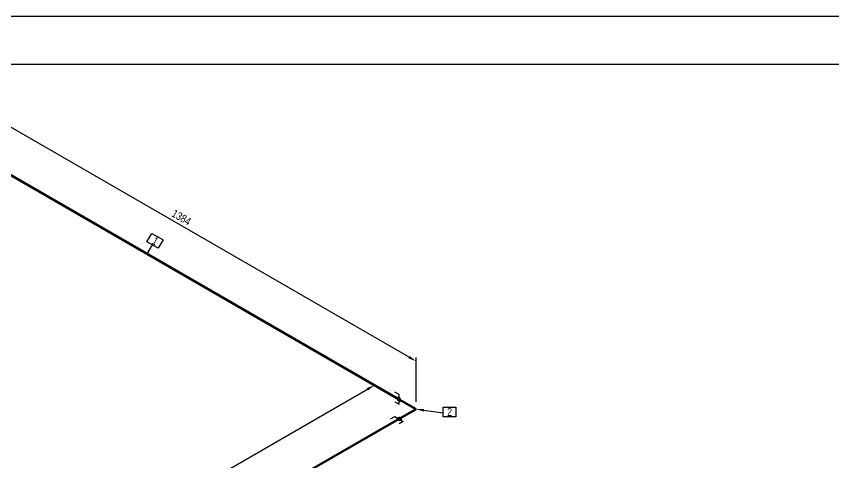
# Model space of a CAD drawing. Header units: millimetres. Extents: x 0 to 594, y 0 to 420.
# Drawn here: x 140.5 to 395.9, y 280.5 to 420 of the extents above; entities that cross this region are included whole.
import ezdxf
from ezdxf import colors
from ezdxf.entities.mleader import LeaderData, LeaderLine
from ezdxf.enums import TextEntityAlignment as Align
from ezdxf.math import Vec2, Vec3

# ---------------------------------------------------------------- set-up
doc = ezdxf.new("R2010")
doc.units = ezdxf.units.MM
doc.header["$LTSCALE"] = 0.25
for name, color, linetype in [('용접', 1, 'Continuous'), ('주석', 7, 'Continuous'), ('치수', 1, 'Continuous')]:
    doc.layers.add(name, color=color, linetype=linetype)
doc.layers.add('파이프 작은 보어', color=30, linetype='Continuous', lineweight=50)
doc.styles.add('AdskIsoAnnotation', font='arial.ttf', dxfattribs={"width": 0.8, "height": 1})
doc.styles.add('AdskIsoMetric', font='arial.ttf', dxfattribs={"width": 0.8, "height": 2.5})
doc.styles.add('AdskIsoMetric-30', font='arial.ttf', dxfattribs={"width": 0.8, "height": 2.5})
doc.styles.get("Standard").update_dxf_attribs({"font": 'arial.ttf'})
doc.dimstyles.new('AdskIsoMetric', dxfattribs={"dimtxt": 2.5, "dimasz": 2.5, "dimexe": 1, "dimexo": 2, "dimgap": 0.8, "dimtad": 1, "dimdec": 0, "dimrnd": 1, "dimzin": 0, "dimdsep": 46, "dimtxsty": 'AdskIsoMetric', "dimcen": 0, "dimclrt": 7, "dimadec": 0, "dimazin": 0, "dimtfac": 1, "dimtdec": 0, "dimtmove": 1, "dimatfit": 3, "dimfxl": 0, "dimfrac": 2, "dimtolj": 1, "dimtzin": 0, "dimarcsym": 0})

# ---------------------------------------------------------------- blocks, each defined once
blk = doc.blocks.new('*D33')
at = {"layer": 'Defpoints', "color": 0}
for p in [(118.77, 396.83), (118.77, 381.83), (265.38, 297.19)]:
    blk.add_point(p, dxfattribs=at)
at = {"layer": '치수', "color": 0, "lineweight": -2}
for p, q in [((118.77, 384.14), (118.77, 397.99)), ((263.21, 313.44), (120.93, 395.58)), ((265.38, 299.49), (265.38, 313.34))]:
    blk.add_line(p, q, dxfattribs=at)
at = {"layer": '치수', "color": 0}
for points in [[(121.14, 395.94), (120.72, 395.22), (118.77, 396.83)], [(263.42, 313.8), (263.01, 313.07), (265.38, 312.19)]]:
    blk.add_solid(points, dxfattribs=at)
at = {"layer": '치수', "color": 7, "insert": (192.07, 357.13), "char_height": 2.5, "attachment_point": 5, "rotation": 330, "style": 'AdskIsoMetric-30'}
blk.add_mtext('\\A1;1384', dxfattribs=at)
blk = doc.blocks.new('*D34')
at = {"layer": 'Defpoints', "color": 0}
for p in [(252.39, 304.69), (265.38, 297.19), (144.94, 227.65)]:
    blk.add_point(p, dxfattribs=at)
at = {"layer": '치수', "color": 0, "lineweight": -2}
for p, q in [((134.12, 236.4), (250.22, 303.44)), ((142.94, 228.81), (130.95, 235.73))]:
    blk.add_line(p, q, dxfattribs=at)
at = {"layer": '치수', "color": 0}
for points in [[(250.01, 303.8), (250.43, 303.07), (252.39, 304.69)], [(133.91, 236.76), (134.33, 236.04), (131.95, 235.15)]]:
    blk.add_solid(points, dxfattribs=at)
at = {"layer": '치수', "color": 7, "insert": (190.78, 271.74), "char_height": 2.5, "attachment_point": 5, "rotation": 30, "style": 'AdskIsoMetric-30'}
blk.add_mtext('\\A1;7063', dxfattribs=at)
blk = doc.blocks.new('엘보우-8-Iso2DSkew90')
at = {"color": 0, "linetype": 'ByBlock', "lineweight": -2, "extrusion": (0, 0.816497, 0.57735)}
for p, q in [((0, 0), (-5.3, 3.06)), ((0, 0), (0, 0)), ((-5.3, -3.06), (0, 0))]:
    blk.add_line(p, q, dxfattribs=at)
blk = doc.blocks.new('SocketWeld-2-IsoRight')
blk.add_hatch(color=256).paths.add_polyline_path([(0.006, -0.044), (0.006, -0.044), (0.006, -0.044), (0.006, -0.044), (0.006, -0.044), (0.007, -0.044), (0.007, -0.044), (0.007, -0.044), (0.007, -0.044), (0.007, -0.044), (0.008, -0.044), (0.008, -0.044), (0.008, -0.044), (0.008, -0.044), (0.009, -0.044), (0.009, -0.044), (0.009, -0.044), (0.009, -0.044), (0.009, -0.044), (0.01, -0.044), (0.01, -0.044), (0.01, -0.044), (0.01, -0.044), (0.01, -0.045), (0.011, -0.045), (0.011, -0.045), (0.011, -0.045), (0.011, -0.045), (0.012, -0.045), (0.012, -0.045), (0.012, -0.045), (0.012, -0.045), (0.012, -0.045), (0.013, -0.045), (0.013, -0.045), (0.013, -0.045), (0.013, -0.045), (0.013, -0.045), (0.014, -0.045), (0.014, -0.045), (0.014, -0.045), (0.014, -0.045), (0.015, -0.045), (0.015, -0.045), (0.015, -0.045), (0.015, -0.045), (0.015, -0.046), (0.016, -0.046), (0.016, -0.046), (0.016, -0.046), (0.016, -0.046), (0.016, -0.046), (0.016, -0.046), (0.017, -0.045), (0.017, -0.045), (0.017, -0.045), (0.017, -0.045), (0.017, -0.045), (0.018, -0.045), (0.018, -0.045), (0.018, -0.045), (0.018, -0.045), (0.018, -0.045), (0.018, -0.045), (0.019, -0.045), (0.019, -0.045), (0.019, -0.045), (0.019, -0.045), (0.019, -0.045), (0.02, -0.045), (0.02, -0.045), (0.02, -0.045), (0.02, -0.045), (0.02, -0.045), (0.02, -0.044), (0.021, -0.044), (0.021, -0.044), (0.021, -0.044), (0.021, -0.044), (0.021, -0.044), (0.022, -0.044), (0.022, -0.044), (0.022, -0.044), (0.022, -0.044), (0.022, -0.044), (0.022, -0.044), (0.023, -0.044), (0.023, -0.044), (0.023, -0.044), (0.023, -0.044), (0.023, -0.044), (0.024, -0.044), (0.024, -0.044), (0.024, -0.044), (0.024, -0.044), (0.024, -0.043), (0.024, -0.043), (0.025, -0.043), (0.025, -0.043), (0.025, -0.043), (0.025, -0.043), (0.025, -0.043), (0.025, -0.043), (0.025, -0.043), (0.026, -0.043), (0.026, -0.043), (0.026, -0.042), (0.026, -0.042), (0.026, -0.042), (0.026, -0.042), (0.026, -0.042), (0.026, -0.042), (0.027, -0.042), (0.027, -0.042), (0.027, -0.041), (0.027, -0.041), (0.027, -0.041), (0.027, -0.041), (0.027, -0.041), (0.028, -0.041), (0.028, -0.041), (0.028, -0.04), (0.028, -0.04), (0.028, -0.04), (0.028, -0.04), (0.028, -0.04), (0.028, -0.04), (0.029, -0.04), (0.029, -0.04), (0.029, -0.039), (0.029, -0.039), (0.029, -0.039), (0.029, -0.039), (0.029, -0.039), (0.03, -0.039), (0.03, -0.039), (0.03, -0.038), (0.03, -0.038), (0.03, -0.038), (0.03, -0.038), (0.03, -0.038), (0.03, -0.038), (0.031, -0.038), (0.031, -0.038), (0.031, -0.037), (0.031, -0.037), (0.031, -0.037), (0.031, -0.037), (0.031, -0.037), (0.032, -0.037), (0.032, -0.037), (0.032, -0.037), (0.032, -0.036), (0.032, -0.036), (0.032, -0.036), (0.032, -0.036), (0.032, -0.035), (0.032, -0.035), (0.032, -0.035), (0.032, -0.035), (0.032, -0.035), (0.032, -0.034), (0.032, -0.034), (0.032, -0.034), (0.032, -0.034), (0.033, -0.034), (0.033, -0.033), (0.033, -0.033), (0.033, -0.033), (0.033, -0.033), (0.033, -0.033), (0.033, -0.032), (0.033, -0.032), (0.033, -0.032), (0.033, -0.032), (0.033, -0.032), (0.033, -0.031), (0.033, -0.031), (0.033, -0.031), (0.034, -0.031), (0.034, -0.03), (0.034, -0.03), (0.034, -0.03), (0.034, -0.03), (0.034, -0.03), (0.034, -0.029), (0.034, -0.029), (0.034, -0.029), (0.034, -0.029), (0.034, -0.029), (0.034, -0.028), (0.034, -0.028), (0.034, -0.028), (0.035, -0.028), (0.035, -0.028), (0.035, -0.027), (0.035, -0.027), (0.035, -0.027), (0.035, -0.027), (0.035, -0.027), (0.035, -0.027), (0.035, -0.026), (0.035, -0.026), (0.035, -0.026), (0.035, -0.026), (0.035, -0.025), (0.035, -0.025), (0.035, -0.025), (0.035, -0.024), (0.035, -0.024), (0.035, -0.024), (0.035, -0.024), (0.035, -0.023), (0.035, -0.023), (0.035, -0.023), (0.035, -0.023), (0.035, -0.022), (0.035, -0.022), (0.035, -0.022), (0.035, -0.022), (0.035, -0.021), (0.035, -0.021), (0.035, -0.021), (0.035, -0.021), (0.035, -0.02), (0.035, -0.02), (0.035, -0.02), (0.035, -0.02), (0.035, -0.019), (0.035, -0.019), (0.035, -0.019), (0.035, -0.018), (0.035, -0.018), (0.035, -0.018), (0.035, -0.018), (0.035, -0.017), (0.035, -0.017), (0.035, -0.017), (0.035, -0.017), (0.035, -0.016), (0.035, -0.016), (0.035, -0.016), (0.035, -0.016), (0.035, -0.015), (0.035, -0.015), (0.035, -0.015), (0.035, -0.015), (0.035, -0.014), (0.035, -0.014), (0.035, -0.014), (0.035, -0.014), (0.035, -0.013), (0.035, -0.013), (0.035, -0.013), (0.035, -0.013), (0.035, -0.012), (0.035, -0.012), (0.034, -0.012), (0.034, -0.011), (0.034, -0.011), (0.034, -0.011), (0.034, -0.011), (0.034, -0.01), (0.034, -0.01), (0.034, -0.01), (0.034, -0.009), (0.034, -0.009), (0.034, -0.009), (0.034, -0.009), (0.034, -0.008), (0.034, -0.008), (0.033, -0.008), (0.033, -0.007), (0.033, -0.007), (0.033, -0.007), (0.033, -0.007), (0.033, -0.006), (0.033, -0.006), (0.033, -0.006), (0.033, -0.005), (0.033, -0.005), (0.033, -0.005), (0.033, -0.005), (0.033, -0.004), (0.033, -0.004), (0.032, -0.004), (0.032, -0.003), (0.032, -0.003), (0.032, -0.003), (0.032, -0.003), (0.032, -0.002), (0.032, -0.002), (0.032, -0.002), (0.032, -0.001), (0.032, -0.001), (0.032, -0.001), (0.032, -0.001), (0.032, 0), (0.032, 0), (0.032, 0), (0.032, 0), (0.031, 0.001), (0.031, 0.001), (0.031, 0.001), (0.031, 0.001), (0.031, 0.002), (0.031, 0.002), (0.031, 0.002), (0.03, 0.003), (0.03, 0.003), (0.03, 0.003), (0.03, 0.003), (0.03, 0.004), (0.03, 0.004), (0.03, 0.004), (0.03, 0.005), (0.029, 0.005), (0.029, 0.005), (0.029, 0.006), (0.029, 0.006), (0.029, 0.006), (0.029, 0.006), (0.029, 0.007), (0.028, 0.007), (0.028, 0.007), (0.028, 0.008), (0.028, 0.008), (0.028, 0.008), (0.028, 0.008), (0.028, 0.009), (0.028, 0.009), (0.027, 0.009), (0.027, 0.01), (0.027, 0.01), (0.027, 0.01), (0.027, 0.01), (0.027, 0.011), (0.027, 0.011), (0.026, 0.011), (0.026, 0.012), (0.026, 0.012), (0.026, 0.012), (0.026, 0.012), (0.026, 0.013), (0.026, 0.013), (0.026, 0.013), (0.025, 0.014), (0.025, 0.014), (0.025, 0.014), (0.025, 0.014), (0.025, 0.014), (0.025, 0.015), (0.025, 0.015), (0.024, 0.015), (0.024, 0.015), (0.024, 0.016), (0.024, 0.016), (0.024, 0.016), (0.024, 0.017), (0.023, 0.017), (0.023, 0.017), (0.023, 0.017), (0.023, 0.018), (0.023, 0.018), (0.022, 0.018), (0.022, 0.018), (0.022, 0.019), (0.022, 0.019), (0.022, 0.019), (0.022, 0.019), (0.021, 0.02), (0.021, 0.02), (0.021, 0.02), (0.021, 0.02), (0.021, 0.021), (0.02, 0.021), (0.02, 0.021), (0.02, 0.021), (0.02, 0.022), (0.02, 0.022), (0.02, 0.022), (0.019, 0.022), (0.019, 0.023), (0.019, 0.023), (0.019, 0.023), (0.019, 0.023), (0.018, 0.024), (0.018, 0.024), (0.018, 0.024), (0.018, 0.025), (0.018, 0.025), (0.018, 0.025), (0.017, 0.025), (0.017, 0.026), (0.017, 0.026), (0.017, 0.026), (0.017, 0.026), (0.016, 0.027), (0.016, 0.027), (0.016, 0.027), (0.016, 0.027), (0.016, 0.027), (0.016, 0.028), (0.015, 0.028), (0.015, 0.028), (0.015, 0.028), (0.015, 0.028), (0.015, 0.029), (0.014, 0.029), (0.014, 0.029), (0.014, 0.029), (0.014, 0.029), (0.013, 0.03), (0.013, 0.03), (0.013, 0.03), (0.013, 0.03), (0.013, 0.03), (0.012, 0.031), (0.012, 0.031), (0.012, 0.031), (0.012, 0.031), (0.012, 0.031), (0.011, 0.032), (0.011, 0.032), (0.011, 0.032), (0.011, 0.032), (0.01, 0.032), (0.01, 0.033), (0.01, 0.033), (0.01, 0.033), (0.01, 0.033), (0.009, 0.033), (0.009, 0.034), (0.009, 0.034), (0.009, 0.034), (0.009, 0.034), (0.008, 0.034), (0.008, 0.035), (0.008, 0.035), (0.008, 0.035), (0.007, 0.035), (0.007, 0.035), (0.007, 0.036), (0.007, 0.036), (0.007, 0.036), (0.006, 0.036), (0.006, 0.037), (0.006, 0.037), (0.006, 0.037), (0.006, 0.037), (0.006, 0.037), (0.005, 0.037), (0.005, 0.037), (0.005, 0.038), (0.005, 0.038), (0.004, 0.038), (0.004, 0.038), (0.004, 0.038), (0.004, 0.038), (0.003, 0.038), (0.003, 0.038), (0.003, 0.039), (0.003, 0.039), (0.003, 0.039), (0.002, 0.039), (0.002, 0.039), (0.002, 0.039), (0.002, 0.039), (0.001, 0.039), (0.001, 0.04), (0.001, 0.04), (0.001, 0.04), (0.001, 0.04), (0, 0.04), (0, 0.04), (0, 0.04), (0, 0.041), (-0.001, 0.041), (-0.001, 0.041), (-0.001, 0.041), (-0.001, 0.041), (-0.001, 0.041), (-0.002, 0.041), (-0.002, 0.041), (-0.002, 0.042), (-0.002, 0.042), (-0.003, 0.042), (-0.003, 0.042), (-0.003, 0.042), (-0.003, 0.042), (-0.004, 0.042), (-0.004, 0.042), (-0.004, 0.043), (-0.004, 0.043), (-0.004, 0.043), (-0.005, 0.043), (-0.005, 0.043), (-0.005, 0.043), (-0.005, 0.043), (-0.006, 0.044), (-0.006, 0.044), (-0.006, 0.044), (-0.006, 0.044), (-0.006, 0.044), (-0.006, 0.044), (-0.007, 0.044), (-0.007, 0.044), (-0.007, 0.044), (-0.007, 0.044), (-0.007, 0.044), (-0.008, 0.044), (-0.008, 0.044), (-0.008, 0.044), (-0.008, 0.044), (-0.009, 0.044), (-0.009, 0.044), (-0.009, 0.044), (-0.009, 0.044), (-0.009, 0.044), (-0.01, 0.044), (-0.01, 0.044), (-0.01, 0.044), (-0.01, 0.044), (-0.01, 0.045), (-0.011, 0.045), (-0.011, 0.045), (-0.011, 0.045), (-0.011, 0.045), (-0.012, 0.045), (-0.012, 0.045), (-0.012, 0.045), (-0.012, 0.045), (-0.012, 0.045), (-0.013, 0.045), (-0.013, 0.045), (-0.013, 0.045), (-0.013, 0.045), (-0.013, 0.045), (-0.014, 0.045), (-0.014, 0.045), (-0.014, 0.045), (-0.014, 0.045), (-0.015, 0.045), (-0.015, 0.045), (-0.015, 0.045), (-0.015, 0.045), (-0.015, 0.046), (-0.016, 0.046), (-0.016, 0.046), (-0.016, 0.046), (-0.016, 0.046), (-0.016, 0.046), (-0.016, 0.046), (-0.017, 0.045), (-0.017, 0.045), (-0.017, 0.045), (-0.017, 0.045), (-0.017, 0.045), (-0.018, 0.045), (-0.018, 0.045), (-0.018, 0.045), (-0.018, 0.045), (-0.018, 0.045), (-0.018, 0.045), (-0.019, 0.045), (-0.019, 0.045), (-0.019, 0.045), (-0.019, 0.045), (-0.019, 0.045), (-0.02, 0.045), (-0.02, 0.045), (-0.02, 0.045), (-0.02, 0.045), (-0.02, 0.045), (-0.02, 0.044), (-0.021, 0.044), (-0.021, 0.044), (-0.021, 0.044), (-0.021, 0.044), (-0.021, 0.044), (-0.022, 0.044), (-0.022, 0.044), (-0.022, 0.044), (-0.022, 0.044), (-0.022, 0.044), (-0.022, 0.044), (-0.023, 0.044), (-0.023, 0.044), (-0.023, 0.044), (-0.023, 0.044), (-0.023, 0.044), (-0.024, 0.044), (-0.024, 0.044), (-0.024, 0.044), (-0.024, 0.044), (-0.024, 0.043), (-0.024, 0.043), (-0.025, 0.043), (-0.025, 0.043), (-0.025, 0.043), (-0.025, 0.043), (-0.025, 0.043), (-0.025, 0.043), (-0.025, 0.043), (-0.026, 0.043), (-0.026, 0.043), (-0.026, 0.042), (-0.026, 0.042), (-0.026, 0.042), (-0.026, 0.042), (-0.026, 0.042), (-0.026, 0.042), (-0.027, 0.042), (-0.027, 0.042), (-0.027, 0.041), (-0.027, 0.041), (-0.027, 0.041), (-0.027, 0.041), (-0.027, 0.041), (-0.028, 0.041), (-0.028, 0.041), (-0.028, 0.04), (-0.028, 0.04), (-0.028, 0.04), (-0.028, 0.04), (-0.028, 0.04), (-0.028, 0.04), (-0.029, 0.04), (-0.029, 0.04), (-0.029, 0.039), (-0.029, 0.039), (-0.029, 0.039), (-0.029, 0.039), (-0.029, 0.039), (-0.03, 0.039), (-0.03, 0.039), (-0.03, 0.038), (-0.03, 0.038), (-0.03, 0.038), (-0.03, 0.038), (-0.03, 0.038), (-0.03, 0.038), (-0.031, 0.038), (-0.031, 0.038), (-0.031, 0.037), (-0.031, 0.037), (-0.031, 0.037), (-0.031, 0.037), (-0.031, 0.037), (-0.032, 0.037), (-0.032, 0.037), (-0.032, 0.037), (-0.032, 0.036), (-0.032, 0.036), (-0.032, 0.036), (-0.032, 0.036), (-0.032, 0.035), (-0.032, 0.035), (-0.032, 0.035), (-0.032, 0.035), (-0.032, 0.035), (-0.032, 0.034), (-0.032, 0.034), (-0.032, 0.034), (-0.032, 0.034), (-0.033, 0.034), (-0.033, 0.033), (-0.033, 0.033), (-0.033, 0.033), (-0.033, 0.033), (-0.033, 0.033), (-0.033, 0.032), (-0.033, 0.032), (-0.033, 0.032), (-0.033, 0.032), (-0.033, 0.032), (-0.033, 0.031), (-0.033, 0.031), (-0.033, 0.031), (-0.034, 0.031), (-0.034, 0.03), (-0.034, 0.03), (-0.034, 0.03), (-0.034, 0.03), (-0.034, 0.03), (-0.034, 0.029), (-0.034, 0.029), (-0.034, 0.029), (-0.034, 0.029), (-0.034, 0.029), (-0.034, 0.028), (-0.034, 0.028), (-0.034, 0.028), (-0.035, 0.028), (-0.035, 0.028), (-0.035, 0.027), (-0.035, 0.027), (-0.035, 0.027), (-0.035, 0.027), (-0.035, 0.027), (-0.035, 0.027), (-0.035, 0.026), (-0.035, 0.026), (-0.035, 0.026), (-0.035, 0.026), (-0.035, 0.025), (-0.035, 0.025), (-0.035, 0.025), (-0.035, 0.024), (-0.035, 0.024), (-0.035, 0.024), (-0.035, 0.024), (-0.035, 0.023), (-0.035, 0.023), (-0.035, 0.023), (-0.035, 0.023), (-0.035, 0.022), (-0.035, 0.022), (-0.035, 0.022), (-0.035, 0.022), (-0.035, 0.021), (-0.035, 0.021), (-0.035, 0.021), (-0.035, 0.021), (-0.035, 0.02), (-0.035, 0.02), (-0.035, 0.02), (-0.035, 0.02), (-0.035, 0.019), (-0.035, 0.019), (-0.035, 0.019), (-0.035, 0.018), (-0.035, 0.018), (-0.035, 0.018), (-0.035, 0.018), (-0.035, 0.017), (-0.035, 0.017), (-0.035, 0.017), (-0.035, 0.017), (-0.035, 0.016), (-0.035, 0.016), (-0.035, 0.016), (-0.035, 0.016), (-0.035, 0.015), (-0.035, 0.015), (-0.035, 0.015), (-0.035, 0.015), (-0.035, 0.014), (-0.035, 0.014), (-0.035, 0.014), (-0.035, 0.014), (-0.035, 0.013), (-0.035, 0.013), (-0.035, 0.013), (-0.035, 0.013), (-0.035, 0.012), (-0.035, 0.012), (-0.034, 0.012), (-0.034, 0.011), (-0.034, 0.011), (-0.034, 0.011), (-0.034, 0.011), (-0.034, 0.01), (-0.034, 0.01), (-0.034, 0.01), (-0.034, 0.009), (-0.034, 0.009), (-0.034, 0.009), (-0.034, 0.009), (-0.034, 0.008), (-0.034, 0.008), (-0.033, 0.008), (-0.033, 0.007), (-0.033, 0.007), (-0.033, 0.007), (-0.033, 0.007), (-0.033, 0.006), (-0.033, 0.006), (-0.033, 0.006), (-0.033, 0.005), (-0.033, 0.005), (-0.033, 0.005), (-0.033, 0.005), (-0.033, 0.004), (-0.033, 0.004), (-0.032, 0.004), (-0.032, 0.003), (-0.032, 0.003), (-0.032, 0.003), (-0.032, 0.003), (-0.032, 0.002), (-0.032, 0.002), (-0.032, 0.002), (-0.032, 0.001), (-0.032, 0.001), (-0.032, 0.001), (-0.032, 0.001), (-0.032, 0), (-0.032, 0), (-0.032, 0), (-0.032, 0), (-0.031, -0.001), (-0.031, -0.001), (-0.031, -0.001), (-0.031, -0.001), (-0.031, -0.002), (-0.031, -0.002), (-0.031, -0.002), (-0.03, -0.003), (-0.03, -0.003), (-0.03, -0.003), (-0.03, -0.004), (-0.03, -0.004), (-0.03, -0.004), (-0.03, -0.004), (-0.03, -0.005), (-0.029, -0.005), (-0.029, -0.005), (-0.029, -0.006), (-0.029, -0.006), (-0.029, -0.006), (-0.029, -0.006), (-0.029, -0.007), (-0.028, -0.007), (-0.028, -0.007), (-0.028, -0.008), (-0.028, -0.008), (-0.028, -0.008), (-0.028, -0.008), (-0.028, -0.009), (-0.028, -0.009), (-0.027, -0.009), (-0.027, -0.01), (-0.027, -0.01), (-0.027, -0.01), (-0.027, -0.01), (-0.027, -0.011), (-0.027, -0.011), (-0.026, -0.011), (-0.026, -0.012), (-0.026, -0.012), (-0.026, -0.012), (-0.026, -0.012), (-0.026, -0.013), (-0.026, -0.013), (-0.026, -0.013), (-0.025, -0.014), (-0.025, -0.014), (-0.025, -0.014), (-0.025, -0.014), (-0.025, -0.014), (-0.025, -0.015), (-0.025, -0.015), (-0.024, -0.015), (-0.024, -0.015), (-0.024, -0.016), (-0.024, -0.016), (-0.024, -0.016), (-0.024, -0.017), (-0.023, -0.017), (-0.023, -0.017), (-0.023, -0.017), (-0.023, -0.018), (-0.023, -0.018), (-0.022, -0.018), (-0.022, -0.018), (-0.022, -0.019), (-0.022, -0.019), (-0.022, -0.019), (-0.022, -0.019), (-0.021, -0.02), (-0.021, -0.02), (-0.021, -0.02), (-0.021, -0.02), (-0.021, -0.021), (-0.02, -0.021), (-0.02, -0.021), (-0.02, -0.021), (-0.02, -0.022), (-0.02, -0.022), (-0.02, -0.022), (-0.019, -0.022), (-0.019, -0.023), (-0.019, -0.023), (-0.019, -0.023), (-0.019, -0.023), (-0.018, -0.024), (-0.018, -0.024), (-0.018, -0.024), (-0.018, -0.025), (-0.018, -0.025), (-0.018, -0.025), (-0.017, -0.025), (-0.017, -0.026), (-0.017, -0.026), (-0.017, -0.026), (-0.017, -0.026), (-0.016, -0.027), (-0.016, -0.027), (-0.016, -0.027), (-0.016, -0.027), (-0.016, -0.027), (-0.016, -0.028), (-0.015, -0.028), (-0.015, -0.028), (-0.015, -0.028), (-0.015, -0.028), (-0.015, -0.029), (-0.014, -0.029), (-0.014, -0.029), (-0.014, -0.029), (-0.014, -0.029), (-0.013, -0.03), (-0.013, -0.03), (-0.013, -0.03), (-0.013, -0.03), (-0.013, -0.03), (-0.012, -0.031), (-0.012, -0.031), (-0.012, -0.031), (-0.012, -0.031), (-0.012, -0.031), (-0.011, -0.032), (-0.011, -0.032), (-0.011, -0.032), (-0.011, -0.032), (-0.01, -0.032), (-0.01, -0.033), (-0.01, -0.033), (-0.01, -0.033), (-0.01, -0.033), (-0.009, -0.033), (-0.009, -0.034), (-0.009, -0.034), (-0.009, -0.034), (-0.009, -0.034), (-0.008, -0.034), (-0.008, -0.035), (-0.008, -0.035), (-0.008, -0.035), (-0.007, -0.035), (-0.007, -0.035), (-0.007, -0.036), (-0.007, -0.036), (-0.007, -0.036), (-0.006, -0.036), (-0.006, -0.037), (-0.006, -0.037), (-0.006, -0.037), (-0.006, -0.037), (-0.006, -0.037), (-0.005, -0.037), (-0.005, -0.037), (-0.005, -0.038), (-0.005, -0.038), (-0.004, -0.038), (-0.004, -0.038), (-0.004, -0.038), (-0.004, -0.038), (-0.004, -0.038), (-0.003, -0.038), (-0.003, -0.039), (-0.003, -0.039), (-0.003, -0.039), (-0.002, -0.039), (-0.002, -0.039), (-0.002, -0.039), (-0.002, -0.039), (-0.001, -0.039), (-0.001, -0.04), (-0.001, -0.04), (-0.001, -0.04), (-0.001, -0.04), (0, -0.04), (0, -0.04), (0, -0.04), (0, -0.041), (0.001, -0.041), (0.001, -0.041), (0.001, -0.041), (0.001, -0.041), (0.001, -0.041), (0.002, -0.041), (0.002, -0.041), (0.002, -0.042), (0.002, -0.042), (0.003, -0.042), (0.003, -0.042), (0.003, -0.042), (0.003, -0.042), (0.003, -0.042), (0.004, -0.042), (0.004, -0.043), (0.004, -0.043), (0.004, -0.043), (0.005, -0.043), (0.005, -0.043), (0.005, -0.043), (0.005, -0.043)], flags=0)
at = {"color": 0, "linetype": 'ByBlock', "lineweight": -2, "extrusion": (-0.707107, -0.408248, 0.57735)}
for p, q in [((-0.088, 0.153), (0, 0.102)), ((-0.032, 0.037), (-0.035, 0.027)), ((-0.035, 0.027), (-0.035, 0.014)), ((-0.035, 0.014), (-0.032, 0)), ((-0.025, 0.043), (-0.032, 0.037)), ((-0.016, 0.046), (-0.025, 0.043)), ((-0.006, 0.044), (-0.016, 0.046)), ((0.006, 0.037), (-0.006, 0.044)), ((0, 0.102), (0, -0.102)), ((0.016, 0.027), (0.006, 0.037)), ((0.025, 0.014), (0.016, 0.027)), ((0.032, 0), (0.025, 0.014)), ((0.035, -0.014), (0.032, 0)), ((0, -0.102), (-0.088, -0.051)), ((-0.032, 0), (-0.025, -0.014)), ((-0.025, -0.014), (-0.016, -0.027)), ((-0.016, -0.027), (-0.006, -0.037)), ((-0.006, -0.037), (0.006, -0.044)), ((0.006, -0.044), (0.016, -0.046)), ((0.016, -0.046), (0.025, -0.043)), ((0.025, -0.043), (0.032, -0.037)), ((0.032, -0.037), (0.035, -0.027)), ((0.035, -0.027), (0.035, -0.014))]:
    blk.add_line(p, q, dxfattribs=at)
blk = doc.blocks.new('SocketWeld-1-IsoRight')
blk.add_hatch(color=256).paths.add_polyline_path([(0.006, 0.037), (0.006, 0.037), (0.006, 0.037), (0.006, 0.037), (0.006, 0.036), (0.007, 0.036), (0.007, 0.036), (0.007, 0.036), (0.007, 0.035), (0.007, 0.035), (0.008, 0.035), (0.008, 0.035), (0.008, 0.035), (0.008, 0.034), (0.009, 0.034), (0.009, 0.034), (0.009, 0.034), (0.009, 0.034), (0.009, 0.033), (0.01, 0.033), (0.01, 0.033), (0.01, 0.033), (0.01, 0.033), (0.01, 0.032), (0.011, 0.032), (0.011, 0.032), (0.011, 0.032), (0.011, 0.032), (0.012, 0.031), (0.012, 0.031), (0.012, 0.031), (0.012, 0.031), (0.012, 0.031), (0.013, 0.03), (0.013, 0.03), (0.013, 0.03), (0.013, 0.03), (0.013, 0.03), (0.014, 0.029), (0.014, 0.029), (0.014, 0.029), (0.014, 0.029), (0.015, 0.029), (0.015, 0.028), (0.015, 0.028), (0.015, 0.028), (0.015, 0.028), (0.016, 0.028), (0.016, 0.027), (0.016, 0.027), (0.016, 0.027), (0.016, 0.027), (0.016, 0.027), (0.017, 0.026), (0.017, 0.026), (0.017, 0.026), (0.017, 0.026), (0.017, 0.025), (0.018, 0.025), (0.018, 0.025), (0.018, 0.025), (0.018, 0.024), (0.018, 0.024), (0.018, 0.024), (0.019, 0.023), (0.019, 0.023), (0.019, 0.023), (0.019, 0.023), (0.019, 0.022), (0.02, 0.022), (0.02, 0.022), (0.02, 0.022), (0.02, 0.021), (0.02, 0.021), (0.02, 0.021), (0.021, 0.021), (0.021, 0.02), (0.021, 0.02), (0.021, 0.02), (0.021, 0.02), (0.022, 0.019), (0.022, 0.019), (0.022, 0.019), (0.022, 0.019), (0.022, 0.018), (0.022, 0.018), (0.023, 0.018), (0.023, 0.018), (0.023, 0.017), (0.023, 0.017), (0.023, 0.017), (0.024, 0.017), (0.024, 0.016), (0.024, 0.016), (0.024, 0.016), (0.024, 0.015), (0.024, 0.015), (0.025, 0.015), (0.025, 0.015), (0.025, 0.014), (0.025, 0.014), (0.025, 0.014), (0.025, 0.014), (0.025, 0.014), (0.026, 0.013), (0.026, 0.013), (0.026, 0.013), (0.026, 0.012), (0.026, 0.012), (0.026, 0.012), (0.026, 0.012), (0.026, 0.011), (0.027, 0.011), (0.027, 0.011), (0.027, 0.01), (0.027, 0.01), (0.027, 0.01), (0.027, 0.01), (0.027, 0.009), (0.028, 0.009), (0.028, 0.009), (0.028, 0.008), (0.028, 0.008), (0.028, 0.008), (0.028, 0.008), (0.028, 0.007), (0.028, 0.007), (0.029, 0.007), (0.029, 0.006), (0.029, 0.006), (0.029, 0.006), (0.029, 0.006), (0.029, 0.005), (0.029, 0.005), (0.03, 0.005), (0.03, 0.004), (0.03, 0.004), (0.03, 0.004), (0.03, 0.003), (0.03, 0.003), (0.03, 0.003), (0.03, 0.003), (0.031, 0.002), (0.031, 0.002), (0.031, 0.002), (0.031, 0.001), (0.031, 0.001), (0.031, 0.001), (0.031, 0.001), (0.032, 0), (0.032, 0), (0.032, 0), (0.032, 0), (0.032, -0.001), (0.032, -0.001), (0.032, -0.001), (0.032, -0.001), (0.032, -0.002), (0.032, -0.002), (0.032, -0.002), (0.032, -0.003), (0.032, -0.003), (0.032, -0.003), (0.032, -0.003), (0.032, -0.004), (0.033, -0.004), (0.033, -0.004), (0.033, -0.005), (0.033, -0.005), (0.033, -0.005), (0.033, -0.005), (0.033, -0.006), (0.033, -0.006), (0.033, -0.006), (0.033, -0.007), (0.033, -0.007), (0.033, -0.007), (0.033, -0.007), (0.033, -0.008), (0.034, -0.008), (0.034, -0.008), (0.034, -0.009), (0.034, -0.009), (0.034, -0.009), (0.034, -0.009), (0.034, -0.01), (0.034, -0.01), (0.034, -0.01), (0.034, -0.011), (0.034, -0.011), (0.034, -0.011), (0.034, -0.011), (0.034, -0.012), (0.035, -0.012), (0.035, -0.012), (0.035, -0.013), (0.035, -0.013), (0.035, -0.013), (0.035, -0.013), (0.035, -0.014), (0.035, -0.014), (0.035, -0.014), (0.035, -0.014), (0.035, -0.015), (0.035, -0.015), (0.035, -0.015), (0.035, -0.015), (0.035, -0.016), (0.035, -0.016), (0.035, -0.016), (0.035, -0.016), (0.035, -0.017), (0.035, -0.017), (0.035, -0.017), (0.035, -0.017), (0.035, -0.018), (0.035, -0.018), (0.035, -0.018), (0.035, -0.018), (0.035, -0.019), (0.035, -0.019), (0.035, -0.019), (0.035, -0.02), (0.035, -0.02), (0.035, -0.02), (0.035, -0.02), (0.035, -0.021), (0.035, -0.021), (0.035, -0.021), (0.035, -0.021), (0.035, -0.022), (0.035, -0.022), (0.035, -0.022), (0.035, -0.022), (0.035, -0.023), (0.035, -0.023), (0.035, -0.023), (0.035, -0.023), (0.035, -0.024), (0.035, -0.024), (0.035, -0.024), (0.035, -0.024), (0.035, -0.025), (0.035, -0.025), (0.035, -0.025), (0.035, -0.026), (0.035, -0.026), (0.035, -0.026), (0.035, -0.026), (0.035, -0.027), (0.035, -0.027), (0.035, -0.027), (0.035, -0.027), (0.035, -0.027), (0.035, -0.027), (0.035, -0.028), (0.035, -0.028), (0.034, -0.028), (0.034, -0.028), (0.034, -0.028), (0.034, -0.029), (0.034, -0.029), (0.034, -0.029), (0.034, -0.029), (0.034, -0.029), (0.034, -0.03), (0.034, -0.03), (0.034, -0.03), (0.034, -0.03), (0.034, -0.03), (0.034, -0.031), (0.033, -0.031), (0.033, -0.031), (0.033, -0.031), (0.033, -0.032), (0.033, -0.032), (0.033, -0.032), (0.033, -0.032), (0.033, -0.032), (0.033, -0.033), (0.033, -0.033), (0.033, -0.033), (0.033, -0.033), (0.033, -0.033), (0.033, -0.034), (0.032, -0.034), (0.032, -0.034), (0.032, -0.034), (0.032, -0.034), (0.032, -0.035), (0.032, -0.035), (0.032, -0.035), (0.032, -0.035), (0.032, -0.035), (0.032, -0.036), (0.032, -0.036), (0.032, -0.036), (0.032, -0.036), (0.032, -0.037), (0.032, -0.037), (0.032, -0.037), (0.031, -0.037), (0.031, -0.037), (0.031, -0.037), (0.031, -0.037), (0.031, -0.037), (0.031, -0.038), (0.031, -0.038), (0.03, -0.038), (0.03, -0.038), (0.03, -0.038), (0.03, -0.038), (0.03, -0.038), (0.03, -0.038), (0.03, -0.039), (0.03, -0.039), (0.029, -0.039), (0.029, -0.039), (0.029, -0.039), (0.029, -0.039), (0.029, -0.039), (0.029, -0.04), (0.029, -0.04), (0.028, -0.04), (0.028, -0.04), (0.028, -0.04), (0.028, -0.04), (0.028, -0.04), (0.028, -0.04), (0.028, -0.041), (0.028, -0.041), (0.027, -0.041), (0.027, -0.041), (0.027, -0.041), (0.027, -0.041), (0.027, -0.041), (0.027, -0.042), (0.027, -0.042), (0.026, -0.042), (0.026, -0.042), (0.026, -0.042), (0.026, -0.042), (0.026, -0.042), (0.026, -0.042), (0.026, -0.043), (0.026, -0.043), (0.025, -0.043), (0.025, -0.043), (0.025, -0.043), (0.025, -0.043), (0.025, -0.043), (0.025, -0.043), (0.025, -0.043), (0.024, -0.043), (0.024, -0.043), (0.024, -0.044), (0.024, -0.044), (0.024, -0.044), (0.024, -0.044), (0.023, -0.044), (0.023, -0.044), (0.023, -0.044), (0.023, -0.044), (0.023, -0.044), (0.022, -0.044), (0.022, -0.044), (0.022, -0.044), (0.022, -0.044), (0.022, -0.044), (0.022, -0.044), (0.021, -0.044), (0.021, -0.044), (0.021, -0.044), (0.021, -0.044), (0.021, -0.044), (0.02, -0.044), (0.02, -0.045), (0.02, -0.045), (0.02, -0.045), (0.02, -0.045), (0.02, -0.045), (0.019, -0.045), (0.019, -0.045), (0.019, -0.045), (0.019, -0.045), (0.019, -0.045), (0.018, -0.045), (0.018, -0.045), (0.018, -0.045), (0.018, -0.045), (0.018, -0.045), (0.018, -0.045), (0.017, -0.045), (0.017, -0.045), (0.017, -0.045), (0.017, -0.045), (0.017, -0.045), (0.016, -0.046), (0.016, -0.046), (0.016, -0.046), (0.016, -0.046), (0.016, -0.046), (0.016, -0.046), (0.015, -0.046), (0.015, -0.045), (0.015, -0.045), (0.015, -0.045), (0.015, -0.045), (0.014, -0.045), (0.014, -0.045), (0.014, -0.045), (0.014, -0.045), (0.013, -0.045), (0.013, -0.045), (0.013, -0.045), (0.013, -0.045), (0.013, -0.045), (0.012, -0.045), (0.012, -0.045), (0.012, -0.045), (0.012, -0.045), (0.012, -0.045), (0.011, -0.045), (0.011, -0.045), (0.011, -0.045), (0.011, -0.045), (0.01, -0.045), (0.01, -0.044), (0.01, -0.044), (0.01, -0.044), (0.01, -0.044), (0.009, -0.044), (0.009, -0.044), (0.009, -0.044), (0.009, -0.044), (0.009, -0.044), (0.008, -0.044), (0.008, -0.044), (0.008, -0.044), (0.008, -0.044), (0.007, -0.044), (0.007, -0.044), (0.007, -0.044), (0.007, -0.044), (0.007, -0.044), (0.006, -0.044), (0.006, -0.044), (0.006, -0.044), (0.006, -0.044), (0.006, -0.044), (0.006, -0.044), (0.005, -0.043), (0.005, -0.043), (0.005, -0.043), (0.005, -0.043), (0.004, -0.043), (0.004, -0.043), (0.004, -0.043), (0.004, -0.042), (0.003, -0.042), (0.003, -0.042), (0.003, -0.042), (0.003, -0.042), (0.003, -0.042), (0.002, -0.042), (0.002, -0.042), (0.002, -0.041), (0.002, -0.041), (0.001, -0.041), (0.001, -0.041), (0.001, -0.041), (0.001, -0.041), (0.001, -0.041), (0, -0.041), (0, -0.04), (0, -0.04), (0, -0.04), (-0.001, -0.04), (-0.001, -0.04), (-0.001, -0.04), (-0.001, -0.04), (-0.001, -0.039), (-0.002, -0.039), (-0.002, -0.039), (-0.002, -0.039), (-0.002, -0.039), (-0.003, -0.039), (-0.003, -0.039), (-0.003, -0.039), (-0.003, -0.038), (-0.004, -0.038), (-0.004, -0.038), (-0.004, -0.038), (-0.004, -0.038), (-0.004, -0.038), (-0.005, -0.038), (-0.005, -0.038), (-0.005, -0.037), (-0.005, -0.037), (-0.006, -0.037), (-0.006, -0.037), (-0.006, -0.037), (-0.006, -0.037), (-0.006, -0.037), (-0.006, -0.036), (-0.007, -0.036), (-0.007, -0.036), (-0.007, -0.036), (-0.007, -0.035), (-0.007, -0.035), (-0.008, -0.035), (-0.008, -0.035), (-0.008, -0.035), (-0.008, -0.034), (-0.009, -0.034), (-0.009, -0.034), (-0.009, -0.034), (-0.009, -0.034), (-0.009, -0.033), (-0.01, -0.033), (-0.01, -0.033), (-0.01, -0.033), (-0.01, -0.033), (-0.01, -0.032), (-0.011, -0.032), (-0.011, -0.032), (-0.011, -0.032), (-0.011, -0.032), (-0.012, -0.031), (-0.012, -0.031), (-0.012, -0.031), (-0.012, -0.031), (-0.012, -0.031), (-0.013, -0.03), (-0.013, -0.03), (-0.013, -0.03), (-0.013, -0.03), (-0.013, -0.03), (-0.014, -0.029), (-0.014, -0.029), (-0.014, -0.029), (-0.014, -0.029), (-0.015, -0.029), (-0.015, -0.028), (-0.015, -0.028), (-0.015, -0.028), (-0.015, -0.028), (-0.016, -0.028), (-0.016, -0.027), (-0.016, -0.027), (-0.016, -0.027), (-0.016, -0.027), (-0.016, -0.027), (-0.017, -0.026), (-0.017, -0.026), (-0.017, -0.026), (-0.017, -0.026), (-0.017, -0.025), (-0.018, -0.025), (-0.018, -0.025), (-0.018, -0.025), (-0.018, -0.024), (-0.018, -0.024), (-0.018, -0.024), (-0.019, -0.023), (-0.019, -0.023), (-0.019, -0.023), (-0.019, -0.023), (-0.019, -0.022), (-0.02, -0.022), (-0.02, -0.022), (-0.02, -0.022), (-0.02, -0.021), (-0.02, -0.021), (-0.02, -0.021), (-0.021, -0.021), (-0.021, -0.02), (-0.021, -0.02), (-0.021, -0.02), (-0.021, -0.02), (-0.022, -0.019), (-0.022, -0.019), (-0.022, -0.019), (-0.022, -0.019), (-0.022, -0.018), (-0.022, -0.018), (-0.023, -0.018), (-0.023, -0.018), (-0.023, -0.017), (-0.023, -0.017), (-0.023, -0.017), (-0.024, -0.017), (-0.024, -0.016), (-0.024, -0.016), (-0.024, -0.016), (-0.024, -0.015), (-0.024, -0.015), (-0.025, -0.015), (-0.025, -0.015), (-0.025, -0.014), (-0.025, -0.014), (-0.025, -0.014), (-0.025, -0.014), (-0.025, -0.014), (-0.026, -0.013), (-0.026, -0.013), (-0.026, -0.013), (-0.026, -0.012), (-0.026, -0.012), (-0.026, -0.012), (-0.026, -0.012), (-0.026, -0.011), (-0.027, -0.011), (-0.027, -0.011), (-0.027, -0.01), (-0.027, -0.01), (-0.027, -0.01), (-0.027, -0.01), (-0.027, -0.009), (-0.028, -0.009), (-0.028, -0.009), (-0.028, -0.008), (-0.028, -0.008), (-0.028, -0.008), (-0.028, -0.008), (-0.028, -0.007), (-0.028, -0.007), (-0.029, -0.007), (-0.029, -0.006), (-0.029, -0.006), (-0.029, -0.006), (-0.029, -0.006), (-0.029, -0.005), (-0.029, -0.005), (-0.03, -0.005), (-0.03, -0.004), (-0.03, -0.004), (-0.03, -0.004), (-0.03, -0.004), (-0.03, -0.003), (-0.03, -0.003), (-0.03, -0.003), (-0.031, -0.002), (-0.031, -0.002), (-0.031, -0.002), (-0.031, -0.001), (-0.031, -0.001), (-0.031, -0.001), (-0.031, -0.001), (-0.032, 0), (-0.032, 0), (-0.032, 0), (-0.032, 0), (-0.032, 0.001), (-0.032, 0.001), (-0.032, 0.001), (-0.032, 0.001), (-0.032, 0.002), (-0.032, 0.002), (-0.032, 0.002), (-0.032, 0.003), (-0.032, 0.003), (-0.032, 0.003), (-0.032, 0.003), (-0.032, 0.004), (-0.033, 0.004), (-0.033, 0.004), (-0.033, 0.005), (-0.033, 0.005), (-0.033, 0.005), (-0.033, 0.005), (-0.033, 0.006), (-0.033, 0.006), (-0.033, 0.006), (-0.033, 0.007), (-0.033, 0.007), (-0.033, 0.007), (-0.033, 0.007), (-0.033, 0.008), (-0.034, 0.008), (-0.034, 0.008), (-0.034, 0.009), (-0.034, 0.009), (-0.034, 0.009), (-0.034, 0.009), (-0.034, 0.01), (-0.034, 0.01), (-0.034, 0.01), (-0.034, 0.011), (-0.034, 0.011), (-0.034, 0.011), (-0.034, 0.011), (-0.034, 0.012), (-0.035, 0.012), (-0.035, 0.012), (-0.035, 0.013), (-0.035, 0.013), (-0.035, 0.013), (-0.035, 0.013), (-0.035, 0.014), (-0.035, 0.014), (-0.035, 0.014), (-0.035, 0.014), (-0.035, 0.015), (-0.035, 0.015), (-0.035, 0.015), (-0.035, 0.015), (-0.035, 0.016), (-0.035, 0.016), (-0.035, 0.016), (-0.035, 0.016), (-0.035, 0.017), (-0.035, 0.017), (-0.035, 0.017), (-0.035, 0.017), (-0.035, 0.018), (-0.035, 0.018), (-0.035, 0.018), (-0.035, 0.018), (-0.035, 0.019), (-0.035, 0.019), (-0.035, 0.019), (-0.035, 0.02), (-0.035, 0.02), (-0.035, 0.02), (-0.035, 0.02), (-0.035, 0.021), (-0.035, 0.021), (-0.035, 0.021), (-0.035, 0.021), (-0.035, 0.022), (-0.035, 0.022), (-0.035, 0.022), (-0.035, 0.022), (-0.035, 0.023), (-0.035, 0.023), (-0.035, 0.023), (-0.035, 0.023), (-0.035, 0.024), (-0.035, 0.024), (-0.035, 0.024), (-0.035, 0.024), (-0.035, 0.025), (-0.035, 0.025), (-0.035, 0.025), (-0.035, 0.026), (-0.035, 0.026), (-0.035, 0.026), (-0.035, 0.026), (-0.035, 0.027), (-0.035, 0.027), (-0.035, 0.027), (-0.035, 0.027), (-0.035, 0.027), (-0.035, 0.027), (-0.035, 0.028), (-0.035, 0.028), (-0.034, 0.028), (-0.034, 0.028), (-0.034, 0.028), (-0.034, 0.029), (-0.034, 0.029), (-0.034, 0.029), (-0.034, 0.029), (-0.034, 0.029), (-0.034, 0.03), (-0.034, 0.03), (-0.034, 0.03), (-0.034, 0.03), (-0.034, 0.03), (-0.034, 0.031), (-0.033, 0.031), (-0.033, 0.031), (-0.033, 0.031), (-0.033, 0.032), (-0.033, 0.032), (-0.033, 0.032), (-0.033, 0.032), (-0.033, 0.032), (-0.033, 0.033), (-0.033, 0.033), (-0.033, 0.033), (-0.033, 0.033), (-0.033, 0.033), (-0.033, 0.034), (-0.032, 0.034), (-0.032, 0.034), (-0.032, 0.034), (-0.032, 0.034), (-0.032, 0.035), (-0.032, 0.035), (-0.032, 0.035), (-0.032, 0.035), (-0.032, 0.035), (-0.032, 0.036), (-0.032, 0.036), (-0.032, 0.036), (-0.032, 0.036), (-0.032, 0.037), (-0.032, 0.037), (-0.032, 0.037), (-0.031, 0.037), (-0.031, 0.037), (-0.031, 0.037), (-0.031, 0.037), (-0.031, 0.037), (-0.031, 0.038), (-0.031, 0.038), (-0.03, 0.038), (-0.03, 0.038), (-0.03, 0.038), (-0.03, 0.038), (-0.03, 0.038), (-0.03, 0.038), (-0.03, 0.039), (-0.03, 0.039), (-0.029, 0.039), (-0.029, 0.039), (-0.029, 0.039), (-0.029, 0.039), (-0.029, 0.039), (-0.029, 0.04), (-0.029, 0.04), (-0.028, 0.04), (-0.028, 0.04), (-0.028, 0.04), (-0.028, 0.04), (-0.028, 0.04), (-0.028, 0.04), (-0.028, 0.041), (-0.028, 0.041), (-0.027, 0.041), (-0.027, 0.041), (-0.027, 0.041), (-0.027, 0.041), (-0.027, 0.041), (-0.027, 0.042), (-0.027, 0.042), (-0.026, 0.042), (-0.026, 0.042), (-0.026, 0.042), (-0.026, 0.042), (-0.026, 0.042), (-0.026, 0.042), (-0.026, 0.043), (-0.026, 0.043), (-0.025, 0.043), (-0.025, 0.043), (-0.025, 0.043), (-0.025, 0.043), (-0.025, 0.043), (-0.025, 0.043), (-0.025, 0.043), (-0.024, 0.043), (-0.024, 0.043), (-0.024, 0.044), (-0.024, 0.044), (-0.024, 0.044), (-0.024, 0.044), (-0.023, 0.044), (-0.023, 0.044), (-0.023, 0.044), (-0.023, 0.044), (-0.023, 0.044), (-0.022, 0.044), (-0.022, 0.044), (-0.022, 0.044), (-0.022, 0.044), (-0.022, 0.044), (-0.022, 0.044), (-0.021, 0.044), (-0.021, 0.044), (-0.021, 0.044), (-0.021, 0.044), (-0.021, 0.044), (-0.02, 0.044), (-0.02, 0.045), (-0.02, 0.045), (-0.02, 0.045), (-0.02, 0.045), (-0.02, 0.045), (-0.019, 0.045), (-0.019, 0.045), (-0.019, 0.045), (-0.019, 0.045), (-0.019, 0.045), (-0.018, 0.045), (-0.018, 0.045), (-0.018, 0.045), (-0.018, 0.045), (-0.018, 0.045), (-0.018, 0.045), (-0.017, 0.045), (-0.017, 0.045), (-0.017, 0.045), (-0.017, 0.045), (-0.017, 0.045), (-0.016, 0.046), (-0.016, 0.046), (-0.016, 0.046), (-0.016, 0.046), (-0.016, 0.046), (-0.016, 0.046), (-0.015, 0.046), (-0.015, 0.045), (-0.015, 0.045), (-0.015, 0.045), (-0.015, 0.045), (-0.014, 0.045), (-0.014, 0.045), (-0.014, 0.045), (-0.014, 0.045), (-0.013, 0.045), (-0.013, 0.045), (-0.013, 0.045), (-0.013, 0.045), (-0.013, 0.045), (-0.012, 0.045), (-0.012, 0.045), (-0.012, 0.045), (-0.012, 0.045), (-0.012, 0.045), (-0.011, 0.045), (-0.011, 0.045), (-0.011, 0.045), (-0.011, 0.045), (-0.01, 0.045), (-0.01, 0.044), (-0.01, 0.044), (-0.01, 0.044), (-0.01, 0.044), (-0.009, 0.044), (-0.009, 0.044), (-0.009, 0.044), (-0.009, 0.044), (-0.009, 0.044), (-0.008, 0.044), (-0.008, 0.044), (-0.008, 0.044), (-0.008, 0.044), (-0.007, 0.044), (-0.007, 0.044), (-0.007, 0.044), (-0.007, 0.044), (-0.007, 0.044), (-0.006, 0.044), (-0.006, 0.044), (-0.006, 0.044), (-0.006, 0.044), (-0.006, 0.044), (-0.006, 0.044), (-0.005, 0.043), (-0.005, 0.043), (-0.005, 0.043), (-0.005, 0.043), (-0.004, 0.043), (-0.004, 0.043), (-0.004, 0.043), (-0.004, 0.042), (-0.004, 0.042), (-0.003, 0.042), (-0.003, 0.042), (-0.003, 0.042), (-0.003, 0.042), (-0.002, 0.042), (-0.002, 0.042), (-0.002, 0.041), (-0.002, 0.041), (-0.001, 0.041), (-0.001, 0.041), (-0.001, 0.041), (-0.001, 0.041), (-0.001, 0.041), (0, 0.041), (0, 0.04), (0, 0.04), (0, 0.04), (0.001, 0.04), (0.001, 0.04), (0.001, 0.04), (0.001, 0.04), (0.001, 0.039), (0.002, 0.039), (0.002, 0.039), (0.002, 0.039), (0.002, 0.039), (0.003, 0.039), (0.003, 0.039), (0.003, 0.039), (0.003, 0.038), (0.003, 0.038), (0.004, 0.038), (0.004, 0.038), (0.004, 0.038), (0.004, 0.038), (0.005, 0.038), (0.005, 0.038), (0.005, 0.037), (0.005, 0.037)], flags=0)
at = {"color": 0, "linetype": 'ByBlock', "lineweight": -2, "extrusion": (0.707107, 0.408248, -0.57735)}
for p, q in [((0, 0.102), (-0.088, 0.153)), ((-0.035, 0.027), (-0.032, 0.037)), ((-0.035, 0.014), (-0.035, 0.027)), ((-0.032, 0), (-0.035, 0.014)), ((-0.032, 0.037), (-0.025, 0.043)), ((-0.025, 0.043), (-0.016, 0.046)), ((-0.016, 0.046), (-0.006, 0.044)), ((-0.006, 0.044), (0.006, 0.037)), ((0, -0.102), (0, 0.102)), ((0.006, 0.037), (0.016, 0.027)), ((0.016, 0.027), (0.025, 0.014)), ((0.025, 0.014), (0.032, 0)), ((0.032, 0), (0.035, -0.014)), ((-0.088, -0.051), (0, -0.102)), ((-0.025, -0.014), (-0.032, 0)), ((-0.016, -0.027), (-0.025, -0.014)), ((-0.006, -0.037), (-0.016, -0.027)), ((0.006, -0.044), (-0.006, -0.037)), ((0.016, -0.046), (0.006, -0.044)), ((0.025, -0.043), (0.016, -0.046)), ((0.032, -0.037), (0.025, -0.043)), ((0.035, -0.027), (0.032, -0.037)), ((0.035, -0.014), (0.035, -0.027))]:
    blk.add_line(p, q, dxfattribs=at)
blk = doc.blocks.new('AnnoRect')
at = {"color": 0, "linetype": 'ByBlock', "lineweight": -2}
blk.add_wipeout([(-0.81, -0.6), (-0.81, 0.6), (0.81, 0.6), (0.81, -0.6)], dxfattribs=at)
blk.add_lwpolyline([(-0.81, -0.6), (-0.81, 0.6), (0.81, 0.6), (0.81, -0.6)], close=True, dxfattribs=at)
at = {"color": 0, "linetype": 'ByBlock', "lineweight": -2, "style": 'AdskIsoAnnotation', "width": 0.8}
blk.add_attdef('XX', text='', height=1, dxfattribs=at).set_placement((0, 0), align=Align.MIDDLE_CENTER)

msp = doc.modelspace()

# ---------------------------------------------------------------- linework, layer by layer
at = {"layer": '파이프 작은 보어'}
for points in [[(260.0751, 300.2473), (124.07, 378.7699)], [(230.1512, 276.8469), (260.0751, 294.1235)]]:
    msp.add_lwpolyline(points, dxfattribs=at)

# ---------------------------------------------------------------- block references
at = {"layer": '용접', "xscale": 15, "yscale": 15, "zscale": 15}
msp.add_blockref('SocketWeld-1-IsoRight', (260.0751, 300.2473), dxfattribs=at)
at = {"layer": '용접', "xscale": 15, "yscale": 15, "zscale": 15, "rotation": 60.00000000042882}
msp.add_blockref('SocketWeld-2-IsoRight', (260.0751, 294.1235), dxfattribs=at)
at = {"layer": '파이프 작은 보어'}
msp.add_blockref('엘보우-8-Iso2DSkew90', (265.3784, 297.1854), dxfattribs=at)

# ---------------------------------------------------------------- dimensions: what is measured, and where the dimension line sits
at = {"layer": '치수'}
for base, p1, p2, angle, text, override, picture, middle in [((118.7667, 396.8317), (265.3784, 297.1854), (118.7667, 381.8317), 150, '1384', {"dimtad": 0, "dimlfac": 8.173917, "dimtxsty": 'AdskIsoMetric-30', "dimse1": 0, "dimse2": 0, "dimsd1": 0, "dimsd2": 0, "dimtmove": 1}, '*D33', (192.0726, 357.1264)), ((252.388, 304.6854), (144.9446, 227.6529), (265.3784, 297.1854), 30, '7063', {"dimtad": 0, "dimlfac": 50.787153, "dimtxsty": 'AdskIsoMetric-30', "dimse1": 0, "dimse2": 1, "dimsd1": 0, "dimsd2": 0, "dimtmove": 1}, '*D34', (190.7847, 271.7356))]:
    dim = msp.add_linear_dim(base=base, p1=p1, p2=p2, angle=angle, text=text, dimstyle='AdskIsoMetric', override=override, dxfattribs=at)
    dim.commit()
    dim.dimension.update_dxf_attribs({"geometry": picture, "text_midpoint": middle, "dimtype": 160})

# ---------------------------------------------------------------- leaders
at = {"layer": '주석'}
ml = msp.add_multileader_mtext('Standard', dxfattribs=at)
ml.set_content('')
ml.set_leader_properties()
ml.build(insert=Vec2(0, 0))
ml.multileader.update_dxf_attribs({"dogleg_length": 0, "arrow_head_size": 0})
ctx = ml.context
ctx.base_point, ctx.arrow_head_size, ctx.plane_origin = Vec3(183.0377, 348.5475), 0, Vec3(0.8142, 13.8313)
notes = []
notes.append((ctx, [(0, (1, 1, 0), (183.0377, 348.5475), (-1, 0), 0, [(0, [(181.324, 345.7143)], 0, [])])]))
ctx.mtext, ml.multileader.dxf.content_type = None, 0
ml = msp.add_multileader_mtext('Standard', dxfattribs=at)
ml.set_content('')
ml.set_leader_properties()
ml.build(insert=Vec2(0, 0))
ml.multileader.update_dxf_attribs({"dogleg_length": 0, "arrow_head_size": 2.5})
ctx = ml.context
ctx.base_point, ctx.arrow_head_size, ctx.plane_origin = Vec3(273.8142, 296.0131), 2.5, Vec3(0.8142, 13.8313)
notes.append((ctx, [(0, (1, 1, 0), (273.8142, 296.0131), (-1, 0), 0, [(0, [(265.3784, 297.1854)], 0, [])])]))
ctx.mtext, ml.multileader.dxf.content_type = None, 0
for ctx, leaders in notes:
    for number, flags, end, landing, length, lines in leaders:
        leader = LeaderData()
        leader.index, (leader.has_last_leader_line, leader.has_dogleg_vector, leader.attachment_direction) = number, flags
        leader.last_leader_point, leader.dogleg_vector, leader.dogleg_length = Vec3(end), Vec3(landing), length
        for number, points, colour, breaks in lines:
            line = LeaderLine()
            line.index, line.vertices, line.color, line.breaks = number, Vec3.list(points), colors.encode_raw_color(colour), breaks
            leader.lines.append(line)
        ctx.leaders.append(leader)

# ---------------------------------------------------------------- next in the draw order: block references
ref = msp.add_blockref('AnnoRect', (183.8142, 349.8313), dxfattribs=dict(at, xscale=2.5, yscale=2.5, zscale=2.5, rotation=330.000000000815))
ref.add_attrib('XX_001', '1', (182.6042, 349.0806), dxfattribs={"layer": '0', "color": 0, "linetype": 'ByBlock', "lineweight": -2, "height": 2.5, "rotation": 330, "style": 'AdskIsoAnnotation', "width": 0.8})
ref = msp.add_blockref('AnnoRect', (275.838, 296.3313), dxfattribs=dict(at, xscale=2.5, yscale=2.5, zscale=2.5))
ref.add_attrib('XX_001', '2', (275.0938, 295.0761), dxfattribs={"layer": '0', "color": 0, "linetype": 'ByBlock', "lineweight": -2, "height": 2.5, "style": 'AdskIsoAnnotation', "width": 0.8})

# ---------------------------------------------------------------- next in the draw order: linework, layer by layer
msp.add_lwpolyline([(0, 0), (594, 0), (594, 420), (0, 420)], close=True)
at = {"const_width": 0.5}
msp.add_lwpolyline([(15, 15), (579, 15), (579, 405), (15, 405)], close=True, dxfattribs=at)

doc.saveas('drawing.dxf')
